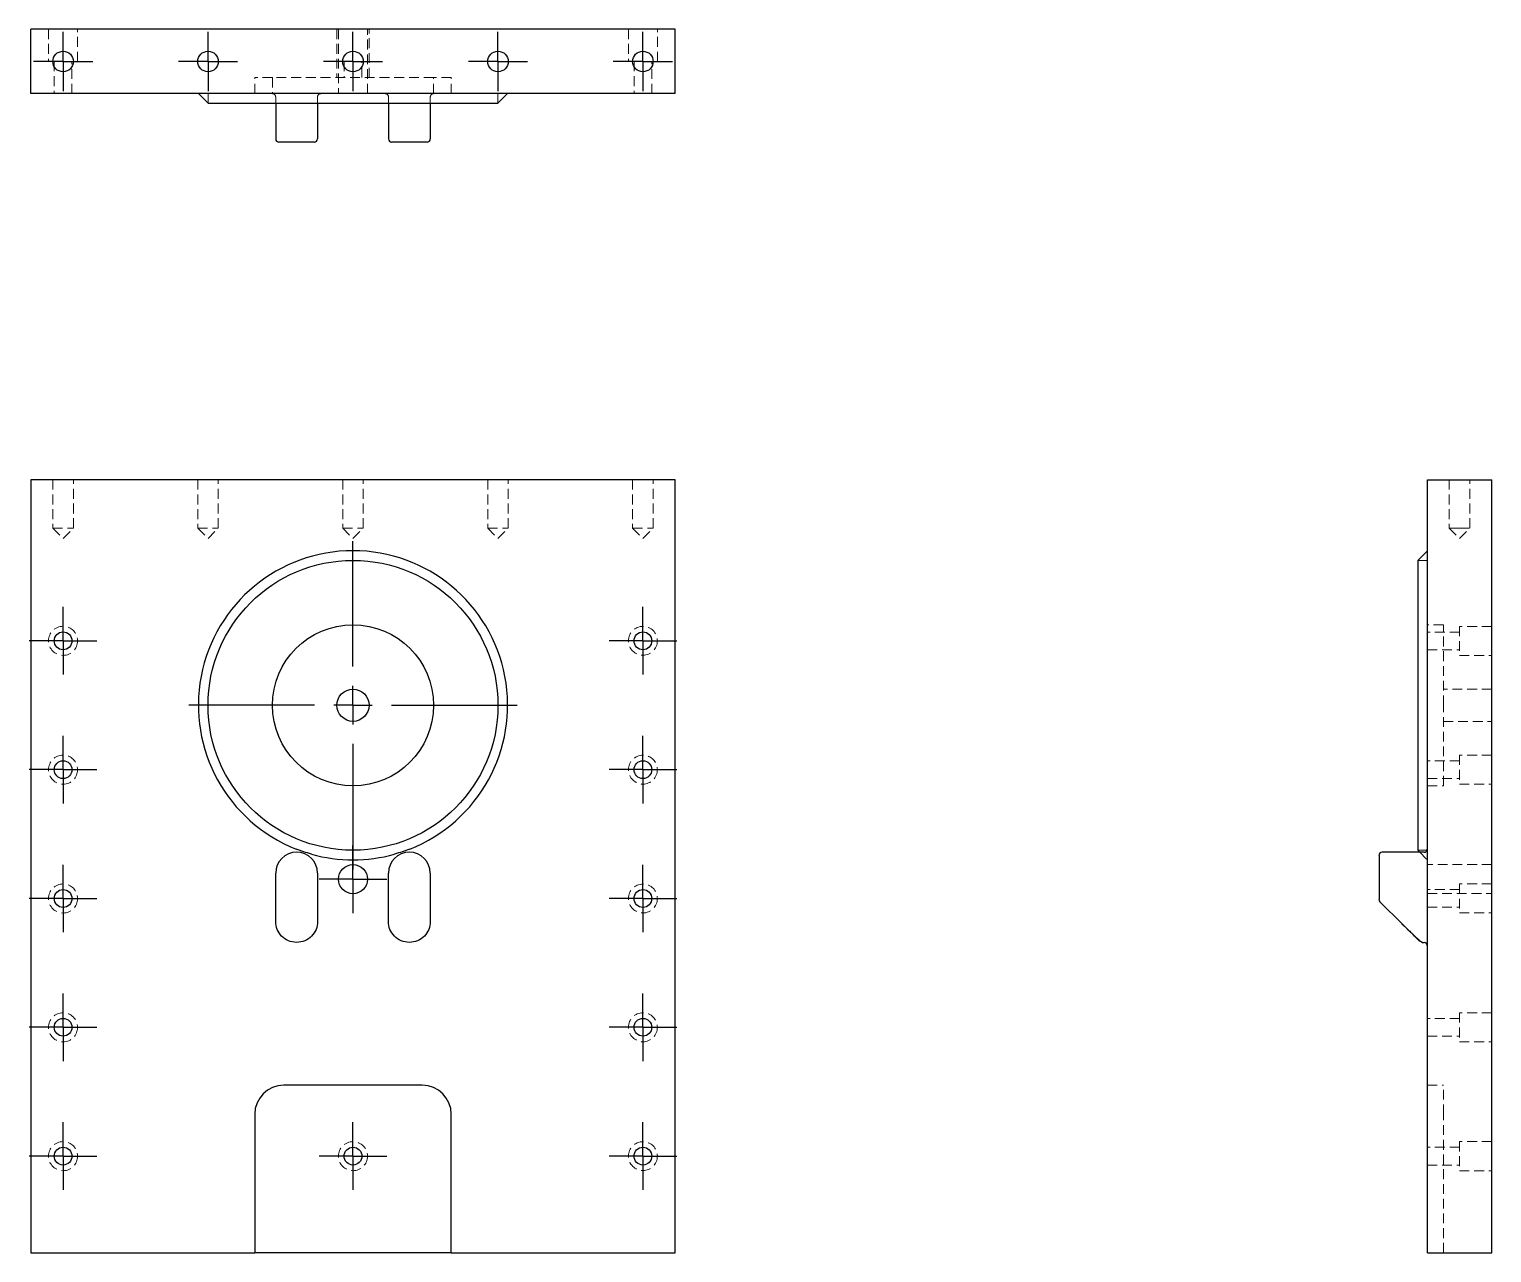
# Model space of a CAD drawing. Header units: millimetres. Extents: x 41 to 230, y 7 to 165.
import ezdxf

# ---------------------------------------------------------------- set-up
doc = ezdxf.new("R2010")
doc.units = ezdxf.units.MM
doc.linetypes.add('HIDDEN', pattern=[1.905, 1.27, -0.635])
doc.layers.add('10', color=7, linetype='Continuous')

# ---------------------------------------------------------------- blocks, each defined once
blk = doc.blocks.new('SW_CENTERMARKSYMBOL_0')
at = {"layer": '10', "color": 0}
for p, q in [((0, 2.5), (0, 4.375)), ((0, 0), (0, 2.5)), ((-2.5, 0), (-4.375, 0)), ((0, 0), (-2.5, 0)), ((0, 0), (0, -2.5)), ((0, 0), (2.5, 0)), ((2.5, 0), (4.375, 0)), ((0, -2.5), (0, -4.375))]:
    blk.add_line(p, q, dxfattribs=at)
blk = doc.blocks.new('SW_CENTERMARKSYMBOL_1')
at = {"layer": '10', "color": 0}
for p, q in [((0, 5), (0, 21.25)), ((0, 0), (0, 2.5)), ((-5, 0), (-21.25, 0)), ((0, 0), (-2.5, 0)), ((0, 0), (0, -2.5)), ((0, 0), (2.5, 0)), ((5, 0), (21.25, 0)), ((0, -5), (0, -21.25))]:
    blk.add_line(p, q, dxfattribs=at)
blk = doc.blocks.new('SW_CENTERMARKSYMBOL_2')
at = {"layer": '10', "color": 0}
for p, q in [((0, 2.5), (0, 4.375)), ((0, 0), (0, 2.5)), ((-2.5, 0), (-4.375, 0)), ((0, 0), (-2.5, 0)), ((0, 0), (0, -2.5)), ((0, 0), (2.5, 0)), ((2.5, 0), (4.375, 0)), ((0, -2.5), (0, -4.375))]:
    blk.add_line(p, q, dxfattribs=at)
blk = doc.blocks.new('SW_CENTERMARKSYMBOL_3')
at = {"layer": '10', "color": 0}
for p, q in [((0, 2.5), (0, 4.375)), ((0, 0), (0, 2.5)), ((-2.5, 0), (-4.375, 0)), ((0, 0), (-2.5, 0)), ((0, 0), (0, -2.5)), ((0, 0), (2.5, 0)), ((2.5, 0), (4.375, 0)), ((0, -2.5), (0, -4.375))]:
    blk.add_line(p, q, dxfattribs=at)
blk = doc.blocks.new('SW_CENTERMARKSYMBOL_4')
at = {"layer": '10', "color": 0}
for p, q in [((0, 2.5), (0, 4.375)), ((0, 0), (0, 2.5)), ((-2.5, 0), (-4.375, 0)), ((0, 0), (-2.5, 0)), ((0, 0), (0, -2.5)), ((0, 0), (2.5, 0)), ((2.5, 0), (4.375, 0)), ((0, -2.5), (0, -4.375))]:
    blk.add_line(p, q, dxfattribs=at)
blk = doc.blocks.new('SW_CENTERMARKSYMBOL_5')
at = {"layer": '10', "color": 0}
for p, q in [((0, 2.5), (0, 4.375)), ((0, 0), (0, 2.5)), ((-2.5, 0), (-4.375, 0)), ((0, 0), (-2.5, 0)), ((0, 0), (0, -2.5)), ((0, 0), (2.5, 0)), ((2.5, 0), (4.375, 0)), ((0, -2.5), (0, -4.375))]:
    blk.add_line(p, q, dxfattribs=at)
blk = doc.blocks.new('SW_CENTERMARKSYMBOL_6')
at = {"layer": '10', "color": 0}
for p, q in [((0, 2.5), (0, 4.375)), ((0, 0), (0, 2.5)), ((-2.5, 0), (-4.375, 0)), ((0, 0), (-2.5, 0)), ((0, 0), (0, -2.5)), ((0, 0), (2.5, 0)), ((2.5, 0), (4.375, 0)), ((0, -2.5), (0, -4.375))]:
    blk.add_line(p, q, dxfattribs=at)
blk = doc.blocks.new('SW_CENTERMARKSYMBOL_7')
at = {"layer": '10', "color": 0}
for p, q in [((0, 2.5), (0, 4.375)), ((0, 0), (0, 2.5)), ((-2.5, 0), (-4.375, 0)), ((0, 0), (-2.5, 0)), ((0, 0), (0, -2.5)), ((0, 0), (2.5, 0)), ((2.5, 0), (4.375, 0)), ((0, -2.5), (0, -4.375))]:
    blk.add_line(p, q, dxfattribs=at)
blk = doc.blocks.new('SW_CENTERMARKSYMBOL_8')
at = {"layer": '10', "color": 0}
for p, q in [((0, 2.5), (0, 4.375)), ((0, 0), (0, 2.5)), ((-2.5, 0), (-4.375, 0)), ((0, 0), (-2.5, 0)), ((0, 0), (0, -2.5)), ((0, 0), (2.5, 0)), ((2.5, 0), (4.375, 0)), ((0, -2.5), (0, -4.375))]:
    blk.add_line(p, q, dxfattribs=at)
blk = doc.blocks.new('SW_CENTERMARKSYMBOL_9')
at = {"layer": '10', "color": 0}
for p, q in [((0, 2.5), (0, 4.375)), ((0, 0), (0, 2.5)), ((-2.5, 0), (-4.375, 0)), ((0, 0), (-2.5, 0)), ((0, 0), (0, -2.5)), ((0, 0), (2.5, 0)), ((2.5, 0), (4.375, 0)), ((0, -2.5), (0, -4.375))]:
    blk.add_line(p, q, dxfattribs=at)
blk = doc.blocks.new('SW_CENTERMARKSYMBOL_10')
at = {"layer": '10', "color": 0}
for p, q in [((0, 2.5), (0, 4.375)), ((0, 0), (0, 2.5)), ((-2.5, 0), (-4.375, 0)), ((0, 0), (-2.5, 0)), ((0, 0), (0, -2.5)), ((0, 0), (2.5, 0)), ((2.5, 0), (4.375, 0)), ((0, -2.5), (0, -4.375))]:
    blk.add_line(p, q, dxfattribs=at)
blk = doc.blocks.new('SW_CENTERMARKSYMBOL_11')
at = {"layer": '10', "color": 0}
for p, q in [((0, 2.5), (0, 4.375)), ((0, 0), (0, 2.5)), ((-2.5, 0), (-4.375, 0)), ((0, 0), (-2.5, 0)), ((0, 0), (0, -2.5)), ((0, 0), (2.5, 0)), ((2.5, 0), (4.375, 0)), ((0, -2.5), (0, -4.375))]:
    blk.add_line(p, q, dxfattribs=at)
blk = doc.blocks.new('SW_CENTERMARKSYMBOL_12')
at = {"layer": '10', "color": 0}
for p, q in [((0, 2.5), (0, 4.375)), ((0, 0), (0, 2.5)), ((-2.5, 0), (-4.375, 0)), ((0, 0), (-2.5, 0)), ((0, 0), (0, -2.5)), ((0, 0), (2.5, 0)), ((2.5, 0), (4.375, 0)), ((0, -2.5), (0, -4.375))]:
    blk.add_line(p, q, dxfattribs=at)
blk = doc.blocks.new('SW_CENTERMARKSYMBOL_13')
at = {"layer": '10', "color": 0}
for p, q in [((0, 2.5), (0, 3.83)), ((0, 0), (0, 2.5)), ((-2.5, 0), (-3.83, 0)), ((0, 0), (-2.5, 0)), ((0, 0), (0, -2.5)), ((0, 0), (2.5, 0)), ((2.5, 0), (3.83, 0)), ((0, -2.5), (0, -3.83))]:
    blk.add_line(p, q, dxfattribs=at)
blk = doc.blocks.new('SW_CENTERMARKSYMBOL_14')
at = {"layer": '10', "color": 0}
for p, q in [((0, 2.5), (0, 3.83)), ((0, 0), (0, 2.5)), ((-2.5, 0), (-3.83, 0)), ((0, 0), (-2.5, 0)), ((0, 0), (0, -2.5)), ((0, 0), (2.5, 0)), ((2.5, 0), (3.83, 0)), ((0, -2.5), (0, -3.83))]:
    blk.add_line(p, q, dxfattribs=at)
blk = doc.blocks.new('SW_CENTERMARKSYMBOL_15')
at = {"layer": '10', "color": 0}
for p, q in [((0, 2.5), (0, 3.83)), ((0, 0), (0, 2.5)), ((-2.5, 0), (-3.83, 0)), ((0, 0), (-2.5, 0)), ((0, 0), (0, -2.5)), ((0, 0), (2.5, 0)), ((2.5, 0), (3.83, 0)), ((0, -2.5), (0, -3.83))]:
    blk.add_line(p, q, dxfattribs=at)
blk = doc.blocks.new('SW_CENTERMARKSYMBOL_16')
at = {"layer": '10', "color": 0}
for p, q in [((0, 2.5), (0, 3.83)), ((0, 0), (0, 2.5)), ((-2.5, 0), (-3.83, 0)), ((0, 0), (-2.5, 0)), ((0, 0), (0, -2.5)), ((0, 0), (2.5, 0)), ((2.5, 0), (3.83, 0)), ((0, -2.5), (0, -3.83))]:
    blk.add_line(p, q, dxfattribs=at)
blk = doc.blocks.new('SW_CENTERMARKSYMBOL_17')
at = {"layer": '10', "color": 0}
for p, q in [((0, 2.5), (0, 3.83)), ((0, 0), (0, 2.5)), ((-2.5, 0), (-3.83, 0)), ((0, 0), (-2.5, 0)), ((0, 0), (0, -2.5)), ((0, 0), (2.5, 0)), ((2.5, 0), (3.83, 0)), ((0, -2.5), (0, -3.83))]:
    blk.add_line(p, q, dxfattribs=at)

msp = doc.modelspace()

# ---------------------------------------------------------------- linework, layer by layer
at = {"color": 7, "linetype": 'Continuous', "lineweight": 25}
for p, q in [((41.33, 156.96), (41.33, 165.29)), ((124.67, 165.29), (41.33, 165.29)), ((124.67, 156.96), (124.67, 165.29)), ((124.67, 156.96), (41.33, 156.96)), ((63, 156.96), (64.25, 155.71)), ((64.25, 155.71), (83, 155.71)), ((73, 155.71), (73, 151.12)), ((78.42, 155.71), (78.42, 151.12)), ((83, 155.71), (101.75, 155.71)), ((87.58, 155.71), (87.58, 151.12)), ((93, 155.71), (93, 151.12)), ((101.75, 155.71), (103, 156.96)), ((73.42, 150.71), (78, 150.71)), ((88, 150.71), (92.58, 150.71)), ((124.67, 107), (41.33, 107)), ((41.33, 107), (41.33, 7)), ((124.67, 7), (124.67, 107)), ((221.96, 7), (221.96, 107)), ((221.96, 107), (230.29, 107)), ((230.29, 7), (230.29, 107)), ((221.96, 97.83), (220.71, 96.58)), ((220.71, 96.58), (220.71, 59.08)), ((221.54, 58.82), (216.12, 58.82)), ((220.71, 59.08), (220.98, 58.82)), ((215.71, 58.4), (215.71, 56.11)), ((73, 52.71), (73, 56.11)), ((78.42, 56.11), (78.42, 52.71)), ((87.58, 52.71), (87.58, 56.11)), ((93, 56.11), (93, 52.71)), ((215.71, 56.11), (215.71, 52.71)), ((73, 49.86), (73, 52.71)), ((78.42, 52.71), (78.42, 49.86)), ((87.58, 49.86), (87.58, 52.71)), ((93, 52.71), (93, 49.86)), ((215.83, 52.42), (218.69, 49.56)), ((221.27, 47.15), (221.54, 47.15)), ((91.96, 28.67), (74.04, 28.67)), ((70.29, 24.92), (70.29, 7)), ((95.71, 7), (95.71, 24.92)), ((41.33, 7), (70.29, 7)), ((95.71, 7), (70.29, 7)), ((95.71, 7), (124.67, 7)), ((221.96, 7), (230.29, 7))]:
    msp.add_line(p, q, dxfattribs=at)
at = {"color": 7, "linetype": 'HIDDEN', "lineweight": 18}
for p, q in [((43.62, 165.29), (43.62, 161.12)), ((47.38, 161.12), (47.38, 165.29)), ((80.92, 165.29), (80.92, 159.04)), ((81.12, 165.29), (81.12, 156.96)), ((84.88, 156.96), (84.88, 165.29)), ((85.08, 159.04), (85.08, 165.29)), ((118.62, 165.29), (118.62, 161.12)), ((122.38, 161.12), (122.38, 165.29)), ((43.62, 161.12), (47.38, 161.12)), ((44.35, 161.12), (44.35, 156.96)), ((46.65, 156.96), (46.65, 161.12)), ((81.12, 161.12), (84.88, 161.12)), ((81.85, 161.12), (81.85, 159.04)), ((84.15, 159.04), (84.15, 161.12)), ((118.62, 161.12), (122.38, 161.12)), ((119.35, 161.12), (119.35, 156.96)), ((121.65, 156.96), (121.65, 161.12)), ((70.29, 156.96), (70.29, 159.04)), ((72.58, 159.04), (70.29, 159.04)), ((93.42, 159.04), (72.58, 159.04)), ((72.58, 159.04), (72.58, 156.96)), ((95.71, 159.04), (93.42, 159.04)), ((93.42, 156.96), (93.42, 159.04)), ((95.71, 156.96), (95.71, 159.04)), ((64.25, 156.96), (64.25, 155.71)), ((73, 156.54), (73, 155.71)), ((78.42, 156.54), (78.42, 155.71)), ((87.58, 156.54), (87.58, 155.71)), ((93, 156.54), (93, 155.71)), ((101.75, 155.71), (101.75, 156.96)), ((44.17, 107), (44.17, 100.75)), ((46.83, 100.75), (46.83, 107)), ((62.92, 107), (62.92, 100.75)), ((65.58, 100.75), (65.58, 107)), ((81.67, 107), (81.67, 100.75)), ((84.33, 100.75), (84.33, 107)), ((100.42, 107), (100.42, 100.75)), ((103.08, 100.75), (103.08, 107)), ((119.17, 107), (119.17, 100.75)), ((121.83, 100.75), (121.83, 107)), ((224.79, 107), (224.79, 100.75)), ((227.46, 100.75), (227.46, 107)), ((44.17, 100.75), (46.83, 100.75)), ((44.17, 100.75), (45.5, 99.42)), ((45.5, 99.42), (46.83, 100.75)), ((62.92, 100.75), (65.58, 100.75)), ((62.92, 100.75), (64.25, 99.42)), ((64.25, 99.42), (65.58, 100.75)), ((81.67, 100.75), (84.33, 100.75)), ((81.67, 100.75), (83, 99.42)), ((83, 99.42), (84.33, 100.75)), ((100.42, 100.75), (103.08, 100.75)), ((100.42, 100.75), (101.75, 99.42)), ((101.75, 99.42), (103.08, 100.75)), ((119.17, 100.75), (121.83, 100.75)), ((119.17, 100.75), (120.5, 99.42)), ((120.5, 99.42), (121.83, 100.75)), ((224.79, 100.75), (226.12, 100.75)), ((224.79, 100.75), (226.12, 99.42)), ((226.12, 100.75), (227.46, 100.75)), ((226.12, 99.42), (227.46, 100.75)), ((221.96, 96.58), (220.71, 96.58)), ((224.04, 88.25), (221.96, 88.25)), ((226.12, 87.31), (221.96, 87.31)), ((224.04, 77.83), (224.04, 88.25)), ((226.12, 88.04), (226.12, 84.29)), ((230.29, 88.04), (226.12, 88.04)), ((221.96, 85.02), (226.12, 85.02)), ((226.12, 84.29), (230.29, 84.29)), ((230.29, 79.92), (224.04, 79.92)), ((224.04, 67.42), (224.04, 77.83)), ((224.04, 75.75), (230.29, 75.75)), ((226.12, 70.65), (221.96, 70.65)), ((226.12, 71.38), (226.12, 67.62)), ((230.29, 71.38), (226.12, 71.38)), ((221.96, 68.35), (226.12, 68.35)), ((221.96, 67.42), (224.04, 67.42)), ((226.12, 67.62), (230.29, 67.62)), ((220.71, 59.08), (221.96, 59.08)), ((220.98, 58.82), (221.96, 57.83)), ((230.29, 57.21), (221.96, 57.21)), ((226.12, 53.98), (221.96, 53.98)), ((221.96, 53.46), (230.29, 53.46)), ((226.12, 54.71), (226.12, 50.96)), ((230.29, 54.71), (226.12, 54.71)), ((221.96, 51.69), (226.12, 51.69)), ((226.12, 50.96), (230.29, 50.96)), ((226.12, 38.04), (226.12, 34.29)), ((230.29, 38.04), (226.12, 38.04)), ((226.12, 37.31), (221.96, 37.31)), ((221.96, 35.02), (226.12, 35.02)), ((226.12, 34.29), (230.29, 34.29)), ((221.96, 28.67), (224.04, 28.67)), ((224.04, 24.92), (224.04, 28.67)), ((224.04, 7), (224.04, 24.92)), ((226.12, 21.38), (226.12, 17.62)), ((230.29, 21.38), (226.12, 21.38)), ((226.12, 20.65), (221.96, 20.65)), ((221.96, 18.35), (226.12, 18.35)), ((226.12, 17.62), (230.29, 17.62))]:
    msp.add_line(p, q, dxfattribs=at)
at = {"color": 7, "linetype": 'Continuous', "lineweight": 25}
for centre, radius in [((45.5, 161.12), 1.33), ((64.25, 161.12), 1.33), ((83, 161.12), 1.33), ((101.75, 161.12), 1.33), ((120.5, 161.12), 1.33), ((83, 77.83), 18.75), ((45.5, 86.17), 1.15), ((83, 77.83), 10.42), ((120.5, 86.17), 1.15), ((83, 77.83), 2.08), ((45.5, 69.5), 1.15), ((120.5, 69.5), 1.15), ((83, 55.33), 1.88), ((45.5, 52.83), 1.15), ((120.5, 52.83), 1.15), ((45.5, 36.17), 1.15), ((120.5, 36.17), 1.15), ((45.5, 19.5), 1.15), ((83, 19.5), 1.15), ((120.5, 19.5), 1.15)]:
    msp.add_circle(centre, radius, dxfattribs=at)
at = {"color": 7, "linetype": 'HIDDEN', "lineweight": 18}
for centre, radius in [((45.5, 86.17), 1.88), ((120.5, 86.17), 1.87), ((45.5, 69.5), 1.88), ((120.5, 69.5), 1.87), ((45.5, 52.83), 1.88), ((120.5, 52.83), 1.87), ((45.5, 36.17), 1.88), ((120.5, 36.17), 1.87), ((45.5, 19.5), 1.88), ((83, 19.5), 1.88), ((120.5, 19.5), 1.87)]:
    msp.add_circle(centre, radius, dxfattribs=at)
for centre, start, end in [((72.58, 156.54), 0, 90), ((78.83, 156.54), 90, 180), ((87.17, 156.54), 0, 90), ((93.42, 156.54), 90, 180)]:
    msp.add_arc(centre, 0.417, start, end, dxfattribs=at)
at = {"color": 7, "linetype": 'Continuous', "lineweight": 25}
for centre, radius, start, end in [((73.42, 151.12), 0.417, 180, 270), ((78, 151.12), 0.417, 270, 0), ((88, 151.12), 0.417, 180, 270), ((92.58, 151.12), 0.417, 270, 0), ((83, 77.83), 20, 291.5559, 248.4441), ((75.71, 56.11), 2.71, 0, 180), ((90.29, 56.11), 2.71, 0, 180), ((216.12, 58.4), 0.417, 90, 180), ((221.54, 59.23), 0.417, 269.9953, 359.9953), ((83, 77.83), 20, 254.4499, 285.5501), ((216.12, 52.71), 0.417, 180, 225), ((221.54, 46.73), 0.417, 0, 90), ((74.04, 24.92), 3.75, 90, 180), ((91.96, 24.92), 3.75, 0, 90)]:
    msp.add_arc(centre, radius, start, end, dxfattribs=at)
for points, knots in [([(77.64, 58.57), (77.27, 58.67), (76.95, 58.77), (76.32, 58.98), (76.01, 59.09), (75.65, 59.23)], [0, 0, 0, 0, 0.5, 0.5, 1, 1, 1, 1]), ([(90.35, 59.23), (89.99, 59.09), (89.68, 58.98), (89.05, 58.77), (88.73, 58.67), (88.36, 58.57)], [0, 0, 0, 0, 0.5, 0.5, 1, 1, 1, 1]), ([(78.42, 49.86), (78.42, 49.5), (78.35, 49.15), (78.08, 48.51), (77.89, 48.22), (77.4, 47.72), (77.11, 47.51), (76.45, 47.23), (76.08, 47.15), (75.34, 47.15), (74.97, 47.23), (74.31, 47.51), (74.01, 47.72), (73.53, 48.22), (73.33, 48.51), (73.07, 49.15), (73, 49.5), (73, 49.86)], [0, 0, 0, 0, 0.125, 0.125, 0.25, 0.25, 0.375, 0.375, 0.5, 0.5, 0.625, 0.625, 0.75, 0.75, 0.875, 0.875, 1, 1, 1, 1]), ([(93, 49.86), (93, 49.5), (92.93, 49.15), (92.67, 48.51), (92.47, 48.22), (91.99, 47.72), (91.69, 47.51), (91.03, 47.23), (90.66, 47.15), (89.92, 47.15), (89.55, 47.23), (88.89, 47.51), (88.6, 47.72), (88.11, 48.22), (87.92, 48.51), (87.65, 49.15), (87.58, 49.5), (87.58, 49.86)], [0, 0, 0, 0, 0.125, 0.125, 0.25, 0.25, 0.375, 0.375, 0.5, 0.5, 0.625, 0.625, 0.75, 0.75, 0.875, 0.875, 1, 1, 1, 1]), ([(218.68, 49.56), (218.99, 49.27), (219.43, 48.83), (220.01, 48.29), (220.41, 47.92), (220.74, 47.61), (220.98, 47.39), (221.07, 47.31), (221.1, 47.28)], [0, 0, 0, 0, 0.323101, 0.480393, 0.633211, 0.781553, 0.92625, 1, 1, 1, 1]), ([(221.1, 47.28), (221.13, 47.26), (221.22, 47.17), (221.25, 47.16), (221.27, 47.15)], [0, 0, 0, 0, 0.325951, 1, 1, 1, 1]), ([(221.16, 47.28), (221.17, 47.27), (221.26, 47.16), (221.27, 47.16), (221.27, 47.15)], [0, 0, 0, 0, 0.108695, 1, 1, 1, 1])]:
    msp.add_open_spline(points, degree=3, knots=knots, dxfattribs=at)
at = {"color": 7, "linetype": 'HIDDEN', "lineweight": 18}
for points, knots in [([(218.69, 49.56), (219.48, 48.77), (220.22, 48.03), (220.75, 47.5), (220.83, 47.42), (220.95, 47.3), (220.98, 47.27), (220.98, 47.27), (220.95, 47.3), (220.83, 47.42), (220.75, 47.5), (220.64, 47.61)], [0, 0, 0, 0, 0.5, 0.5, 0.625, 0.625, 0.75, 0.75, 0.875, 0.875, 1, 1, 1, 1]), ([(221.16, 47.28), (221.17, 47.27), (221.26, 47.16), (221.27, 47.16), (221.27, 47.15)], [0, 0, 0, 0, 0.1086953, 1, 1, 1, 1])]:
    msp.add_open_spline(points, degree=3, knots=knots, dxfattribs=at)

# ---------------------------------------------------------------- block references
at = {"layer": '10'}
for name, p in [('SW_CENTERMARKSYMBOL_16', (45.5, 161.12)), ('SW_CENTERMARKSYMBOL_17', (64.25, 161.12)), ('SW_CENTERMARKSYMBOL_13', (83, 161.12)), ('SW_CENTERMARKSYMBOL_14', (101.75, 161.12)), ('SW_CENTERMARKSYMBOL_15', (120.5, 161.12)), ('SW_CENTERMARKSYMBOL_1', (83, 77.83)), ('SW_CENTERMARKSYMBOL_4', (45.5, 86.17)), ('SW_CENTERMARKSYMBOL_0', (120.5, 86.17)), ('SW_CENTERMARKSYMBOL_5', (45.5, 69.5)), ('SW_CENTERMARKSYMBOL_2', (120.5, 69.5)), ('SW_CENTERMARKSYMBOL_12', (83, 55.33)), ('SW_CENTERMARKSYMBOL_6', (45.5, 52.83)), ('SW_CENTERMARKSYMBOL_3', (120.5, 52.83)), ('SW_CENTERMARKSYMBOL_10', (45.5, 36.17)), ('SW_CENTERMARKSYMBOL_7', (120.5, 36.17)), ('SW_CENTERMARKSYMBOL_11', (45.5, 19.5)), ('SW_CENTERMARKSYMBOL_9', (83, 19.5)), ('SW_CENTERMARKSYMBOL_8', (120.5, 19.5))]:
    msp.add_blockref(name, p, dxfattribs=at)

doc.saveas('drawing.dxf')
